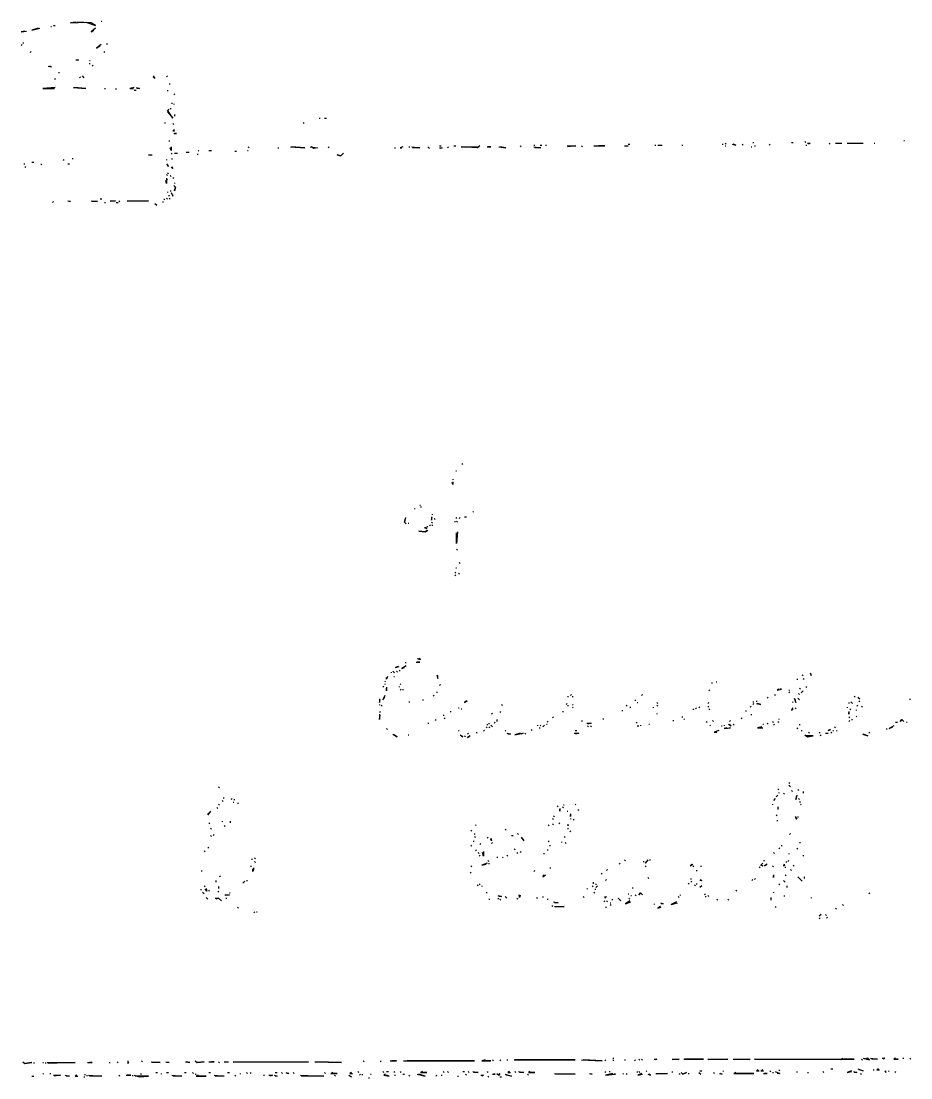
# Model space of a CAD drawing. Extents: x 1 to 1989, y -9 to 1002.
# Drawn here: x 1562 to 1727.2, y 59.2 to 255.3 of the extents above; entities that cross this region are included whole.
import ezdxf

# ---------------------------------------------------------------- set-up
doc = ezdxf.new("R2010")
doc.units = 0
doc.layers.add('LINEWORK', color=4, linetype='CONTINUOUS')

msp = doc.modelspace()

# ---------------------------------------------------------------- linework, layer by layer
at = {"layer": 'LINEWORK'}
for points in [[(1572.1667, 255.1667), (1571.1667, 255), (1574, 255.1667), (1575.8333, 254.5), (1575, 255), (1572.3333, 255.1667)], [(1576.8333, 255.3333), (1577, 255.3333)], [(1562.6667, 253.5), (1562, 253.3333), (1563, 253.5)], [(1565.1667, 254), (1564, 253.6667), (1565.5, 254)], [(1567.5, 254.3333), (1567.6667, 254.3333)], [(1568, 254.5), (1568.3333, 254.5)], [(1575.8333, 254), (1575, 253.3333), (1575.5, 253.6667)], [(1562.3333, 251.3333), (1562.5, 251.3333)], [(1577.8333, 251.1667), (1578, 251)], [(1562.1667, 251), (1562, 250.8333)], [(1563.8333, 249.6667), (1563.6667, 249.5)], [(1576.8333, 251), (1576, 250.3333), (1576.6667, 250.8333)], [(1577.5, 249.6667), (1577.3333, 249.5)], [(1572.1667, 248.1667), (1572.6667, 248.1667), (1572.3333, 248)], [(1574.6667, 248), (1574.8333, 248)], [(1574.6667, 247.5), (1574.6667, 247.3333)], [(1567, 247), (1567.6667, 246.8333), (1567.3333, 247)], [(1569, 245.8333), (1569, 245.6667)], [(1575.1667, 247.1667), (1575.3333, 247)], [(1568.1667, 244.6667), (1568.3333, 244.5)], [(1573, 245), (1572.8333, 244.8333)], [(1573.3333, 245.1667), (1573.6667, 244.8333)], [(1586.5, 245.1667), (1586.8333, 244.6667), (1586.5, 245)], [(1589.1667, 245.1667), (1589, 245)], [(1589.5, 243.6667), (1589.6667, 243.6667)], [(1568.3333, 243), (1566, 242.8333), (1568.1667, 242.8333)], [(1571.6667, 243), (1574, 242.8333), (1571.8333, 243)], [(1577.5, 242.8333), (1577.6667, 242.8333)], [(1579.5, 242.8333), (1579.6667, 242.6667)], [(1583, 243), (1582.1667, 242.8333), (1582.8333, 242.8333)], [(1583, 242.5), (1583.3333, 242.5)], [(1583.3333, 243), (1584, 242.8333), (1583.5, 242.8333)], [(1589.1667, 242.5), (1589.1667, 242.3333)], [(1590.3333, 241.8333), (1590.5, 241.6667)], [(1590, 240.1667), (1590, 240)], [(1590.3333, 240), (1590.3333, 239.8333)], [(1589.3333, 239), (1589.1667, 238.5), (1590.1667, 237.3333), (1589.1667, 238.8333)], [(1589.6667, 239.1667), (1589.8333, 239)], [(1590.5, 238), (1590.5, 237.6667)], [(1588.6667, 236.5), (1588.6667, 236.3333)], [(1590.1667, 236.3333), (1590.3333, 236.1667)], [(1614.3333, 236.5), (1614.5, 236.3333)], [(1617.3333, 237.3333), (1617.5, 237.3333)], [(1618.3333, 237.3333), (1618.6667, 237.3333)], [(1590.5, 235.1667), (1590.1667, 235), (1590.5, 235)], [(1590.3333, 234.5), (1590.8333, 234.5), (1590.5, 234.5)], [(1589.5, 233.1667), (1589.5, 233)], [(1589.8333, 232), (1589.8333, 231.3333), (1589.6667, 231.8333)], [(1604.1667, 232), (1604.3333, 231.8333)], [(1609.6667, 231.8333), (1609.8333, 231.8333)], [(1612, 232), (1614.6667, 231.8333), (1612.1667, 232)], [(1615.6667, 232), (1617, 231.8333), (1616.3333, 231.6667), (1615.8333, 232)], [(1619.1667, 232), (1619, 231.8333)], [(1631.3333, 231.8333), (1631.5, 231.8333)], [(1632.8333, 232), (1632.3333, 231.8333), (1632.6667, 231.8333)], [(1634, 232), (1634.1667, 232)], [(1634.5, 232), (1636, 231.8333), (1634.6667, 231.8333)], [(1637.5, 232), (1637.8333, 231.6667)], [(1639.6667, 232.1667), (1640, 232.1667)], [(1639.6667, 231.8333), (1640.1667, 231.8333), (1639.8333, 231.6667)], [(1641.3333, 232), (1641.1667, 231.8333)], [(1642.3333, 232.1667), (1642.6667, 232.1667)], [(1647.1667, 232.1667), (1646.6667, 231.8333), (1643.6667, 232), (1647, 232)], [(1648.5, 232), (1649.1667, 232), (1648.6667, 232)], [(1650.6667, 232), (1652, 231.8333), (1650.8333, 232)], [(1654.6667, 232.1667), (1654.8333, 232)], [(1657.1667, 232.3333), (1657.3333, 232.3333)], [(1657.1667, 232), (1658.5, 231.8333), (1657.3333, 231.8333)], [(1658.3333, 232.3333), (1658.6667, 232.3333)], [(1659.3333, 232.3333), (1659.5, 232.3333)], [(1663.3333, 232.1667), (1665, 232.1667), (1663.5, 232)], [(1666.1667, 232.1667), (1666, 232)], [(1668.3333, 232.1667), (1670.3333, 232.1667), (1669.1667, 232.1667)], [(1674, 232.1667), (1674.6667, 232.1667)], [(1674.6667, 232.5), (1675, 232.5)], [(1679.6667, 232.3333), (1679.8333, 232.3333)], [(1680.1667, 232.3333), (1681, 232.3333)], [(1684.6667, 232.3333), (1684.8333, 232.3333)], [(1692.1667, 232.5), (1692.3333, 232.5)], [(1692.8333, 232.6667), (1692.6667, 232.5)], [(1692.6667, 232.1667), (1692.8333, 232.1667)], [(1694, 232.5), (1694.6667, 232.3333), (1694.1667, 232.5)], [(1696, 232.5), (1695.8333, 232.3333)], [(1697.5, 232), (1697.6667, 232)], [(1697.8333, 232.8333), (1698, 232.8333)], [(1698.1667, 232.1667), (1698.3333, 232.1667)], [(1700.8333, 232.5), (1701, 232.3333)], [(1705, 232.8333), (1705.3333, 232.8333)], [(1707.5, 233), (1707.6667, 232.8333)], [(1707.6667, 232.3333), (1707.8333, 232.3333)], [(1708, 232.6667), (1708.5, 232.6667), (1708.1667, 232.5)], [(1712, 232.6667), (1712.1667, 232.5)], [(1713.1667, 232.6667), (1714.3333, 232.6667)], [(1715.3333, 232.6667), (1718.3333, 232.6667)], [(1720.3333, 232.6667), (1720.5, 232.6667)], [(1725.8333, 233.1667), (1726, 233.1667)], [(1569.8333, 229.6667), (1570, 229.5)], [(1571.5, 229.8333), (1571.6667, 229.8333)], [(1585.6667, 230.5), (1586.3333, 230.5)], [(1589, 229.6667), (1589, 229.5)], [(1590, 230.8333), (1589.8333, 230.6667)], [(1590, 229.8333), (1590, 229.6667)], [(1590.5, 230.8333), (1591, 230.8333)], [(1592.6667, 231), (1593.1667, 231)], [(1594.6667, 230.6667), (1594.8333, 230.6667)], [(1594.8333, 231.3333), (1595, 231.1667)], [(1596.8333, 231.3333), (1597.3333, 231.3333)], [(1601.6667, 231.1667), (1602, 231.1667)], [(1604, 231.3333), (1604.1667, 231.3333)], [(1621.8333, 230.8333), (1621.3333, 230.3333), (1620.6667, 230.5), (1621.3333, 230.3333)], [(1562.5, 228.8333), (1562.6667, 228.8333)], [(1562.8333, 228.3333), (1562.6667, 228.1667)], [(1564, 229.1667), (1564.3333, 229.1667)], [(1565.6667, 228.8333), (1565.8333, 228.6667)], [(1570.6667, 228.8333), (1571, 228.8333)], [(1589, 228.8333), (1589.3333, 228.3333), (1589.1667, 228.6667)], [(1590, 228.3333), (1590.1667, 228), (1589.8333, 228.1667)], [(1589, 226.1667), (1589, 225.1667), (1588.8333, 225.6667), (1589.1667, 226)], [(1589, 226.8333), (1589.1667, 226.6667)], [(1589.1667, 227.1667), (1589.3333, 227)], [(1589.6667, 226.6667), (1589.8333, 226.5)], [(1590.1667, 226.3333), (1590.3333, 226.1667)], [(1589.1667, 223.6667), (1589.1667, 223.5)], [(1589.6667, 223.8333), (1589.8333, 223.8333)], [(1590.3333, 224.8333), (1590.6667, 224.5), (1590.5, 223.8333), (1590.6667, 224.5)], [(1590.5, 225.3333), (1590.5, 225.1667)], [(1568, 221.8333), (1567.8333, 221.6667)], [(1570.6667, 222), (1571.1667, 221.8333), (1570.8333, 221.8333)], [(1575, 222), (1576.1667, 221.8333), (1575.1667, 221.8333)], [(1576.6667, 222.3333), (1577, 222.3333)], [(1578.5, 222), (1579.5, 222), (1578.6667, 221.8333)], [(1580.1667, 222), (1580.3333, 221.8333)], [(1581.6667, 222), (1585.6667, 222), (1581.8333, 221.8333)], [(1588.3333, 221.8333), (1588.3333, 221.6667)], [(1588.5, 222.3333), (1588.6667, 222.1667)], [(1589, 222.5), (1589.1667, 222.3333)], [(1589.3333, 223), (1589.5, 222.8333)], [(1589.5, 222.5), (1589.6667, 222.3333)], [(1589.8333, 223.5), (1590.1667, 222.8333), (1590.1667, 223.1667)], [(1577.5, 221.6667), (1577.6667, 221.6667)], [(1579.6667, 221.6667), (1580, 221.6667)], [(1586.8333, 221.5), (1587.1667, 221.1667)], [(1644, 173.1667), (1643.8333, 173)], [(1642.6667, 171.8333), (1642.8333, 171.8333)], [(1642.1667, 169.8333), (1642.1667, 169.3333), (1642, 169.6667)], [(1642.1667, 170.3333), (1642.1667, 170.1667)], [(1635, 164.8333), (1635.1667, 164.8333)], [(1636, 165.5), (1636.1667, 165.5)], [(1636.1667, 165.1667), (1636.3333, 165.1667)], [(1633.3333, 163.1667), (1633.1667, 162.3333), (1633.5, 162), (1633.1667, 162.3333), (1633.3333, 163)], [(1638.1667, 163.3333), (1638.1667, 162.6667), (1638.3333, 163.1667)], [(1638.3333, 163.8333), (1638.3333, 163.6667)], [(1638.6667, 163), (1638.8333, 162.8333)], [(1642.6667, 163.1667), (1642.8333, 163)], [(1643.5, 163.1667), (1643.3333, 163)], [(1644.3333, 163.3333), (1644.6667, 163.3333)], [(1645.8333, 164.3333), (1646, 164.1667)], [(1633.8333, 162.1667), (1634, 162.1667)], [(1636.8333, 161.3333), (1637.3333, 161.1667), (1637, 161.3333)], [(1637.3333, 161.5), (1637.5, 161.5)], [(1638, 161.8333), (1637.8333, 161.6667)], [(1638.3333, 162.3333), (1638.1667, 162.1667)], [(1638.3333, 161.8333), (1638.3333, 161.6667)], [(1642.5, 162.5), (1642.5, 162.3333)], [(1642.8333, 162.5), (1643, 162.3333)], [(1637.3333, 160.8333), (1637, 160.5), (1635.8333, 160.6667), (1637, 160.5), (1637.5, 160.8333)], [(1643, 160.5), (1642.8333, 158.3333), (1642.8333, 160.3333)], [(1642.8333, 157.3333), (1643, 157.1667)], [(1642.6667, 153.8333), (1642.8333, 153.8333)], [(1643.3333, 154.8333), (1643.5, 154.6667)], [(1642.6667, 153), (1642.5, 152.8333)], [(1642.6667, 152.5), (1642.5, 152.3333)], [(1643.3333, 152.8333), (1643.1667, 152.6667)], [(1632, 135.5), (1631.5, 135.3333), (1632.1667, 135.5)], [(1633.5, 135.6667), (1632.6667, 135.1667), (1633.1667, 135.3333)], [(1633.3333, 136.3333), (1633.3333, 136.1667)], [(1635.3333, 136.3333), (1636, 136.3333), (1635.5, 136.3333)], [(1635.5, 137), (1636.1667, 136.8333), (1635.8333, 137)], [(1630, 133.6667), (1629.8333, 133.1667), (1629.8333, 133.5)], [(1630.6667, 134.5), (1630.6667, 134.3333)], [(1631, 134.6667), (1631.3333, 134.3333)], [(1631.1667, 133.6667), (1631.3333, 133.6667)], [(1631.8333, 134.6667), (1631.6667, 134.5)], [(1632.1667, 134.8333), (1632.3333, 134.6667)], [(1639.1667, 134), (1639.3333, 133.3333), (1639.3333, 133.8333)], [(1707, 134), (1707.1667, 133.8333)], [(1708.5, 134.3333), (1708.6667, 133.8333), (1708.6667, 134.1667)], [(1629.3333, 131.8333), (1629.1667, 131.6667)], [(1629.6667, 132.8333), (1629.5, 132.6667)], [(1629.5, 132.3333), (1629.5, 132.1667)], [(1629.8333, 131.6667), (1629.8333, 131), (1629.8333, 131.5)], [(1632.1667, 131.8333), (1632.1667, 131.6667)], [(1632.5, 132.3333), (1632.3333, 132.1667)], [(1639.8333, 132.1667), (1639.6667, 132)], [(1690.1667, 132.5), (1690.3333, 132.5)], [(1691, 132.6667), (1691.1667, 132.6667)], [(1706, 133.1667), (1706.1667, 133.1667)], [(1706.5, 131.5), (1706.6667, 131.3333)], [(1707.1667, 133.3333), (1707.3333, 133.1667)], [(1707.6667, 131.8333), (1707.8333, 131.6667)], [(1628.5, 129.5), (1628.5, 128.8333), (1628.6667, 129.3333)], [(1629.5, 130.1667), (1629.1667, 129.3333), (1629.5, 129.8333)], [(1632.3333, 131.3333), (1632.5, 131.1667)], [(1632.8333, 131.3333), (1632.8333, 131.1667)], [(1638.6667, 130.1667), (1638.5, 130)], [(1639.1667, 130.8333), (1639.1667, 130.6667)], [(1663.5, 130), (1663.5, 129.8333)], [(1664.1667, 130.3333), (1664, 130.1667)], [(1664.3333, 130), (1664.3333, 129.8333)], [(1677.3333, 130.3333), (1677.1667, 130.1667)], [(1689.8333, 131.1667), (1689.6667, 131)], [(1700.6667, 129.8333), (1700.5, 129.6667)], [(1702, 130.3333), (1701.8333, 130.1667)], [(1702.6667, 131.3333), (1702.3333, 131.1667), (1703.1667, 131.3333), (1702.8333, 131.3333)], [(1704.5, 131.1667), (1704.6667, 131.1667)], [(1704.5, 130.8333), (1704.6667, 130.6667)], [(1705.5, 129.6667), (1705.8333, 128.8333), (1705.6667, 129.5)], [(1706.1667, 129.6667), (1706.5, 129.3333)], [(1706.3333, 130.5), (1706.5, 130.3333)], [(1707.1667, 131), (1706.8333, 130.6667)], [(1716.6667, 130), (1716.8333, 129.8333)], [(1717.3333, 129.8333), (1717.6667, 129.5)], [(1727, 129.5), (1727, 129.3333)], [(1628.5, 128.5), (1628.5, 128.3333)], [(1628.8333, 128.3333), (1629, 128.1667)], [(1634, 129), (1634.1667, 129)], [(1636.5, 129.3333), (1636.6667, 129.3333)], [(1643.1667, 127.8333), (1643.3333, 127.8333)], [(1643.6667, 127.6667), (1643.8333, 127.6667)], [(1644.6667, 129.1667), (1644.3333, 128.8333), (1644.8333, 129.1667)], [(1651.1667, 128.5), (1651.3333, 128.3333)], [(1663.3333, 128.6667), (1663.1667, 128.5)], [(1663.5, 128.3333), (1663.5, 128.1667)], [(1664.3333, 128.5), (1664.5, 128.3333)], [(1664.3333, 128), (1664.5, 127.8333)], [(1674.3333, 128.3333), (1674.5, 128.1667)], [(1675, 128), (1675.1667, 128)], [(1676, 129.3333), (1676, 129.1667)], [(1676.3333, 128.8333), (1676.5, 128.8333)], [(1679.3333, 128), (1679.3333, 127.8333)], [(1680, 128.8333), (1680.1667, 128.6667)], [(1680, 128.3333), (1680.1667, 128.1667)], [(1686.8333, 127.6667), (1686.6667, 127.5)], [(1687.1667, 127.8333), (1687.3333, 127.6667)], [(1688, 128), (1687.8333, 127.8333)], [(1689.6667, 128.8333), (1689.5, 128.6667)], [(1689.6667, 128.1667), (1689.5, 128)], [(1689.6667, 127.6667), (1689.8333, 127.5)], [(1697.5, 128.1667), (1697.3333, 128)], [(1697.8333, 129), (1698, 129)], [(1698, 128.6667), (1697.8333, 128.5)], [(1698.5, 129.1667), (1698.5, 129)], [(1698.5, 128.6667), (1699.3333, 128.5), (1698.6667, 128.6667)], [(1705.1667, 127.8333), (1705, 127.3333), (1705.3333, 127.6667)], [(1705.3333, 129), (1705.1667, 128.8333)], [(1705.8333, 127.8333), (1705.6667, 127.6667)], [(1715.3333, 128), (1715.3333, 127.8333)], [(1715.6667, 128.8333), (1715.6667, 128.6667)], [(1715.8333, 127.6667), (1716, 127.5)], [(1716, 129), (1716.3333, 128.6667)], [(1717.3333, 128.3333), (1717.1667, 128.1667)], [(1717.5, 129.1667), (1717.6667, 129)], [(1718, 128.1667), (1718.1667, 128)], [(1628.5, 127.1667), (1628.6667, 127)], [(1628.5, 126.6667), (1628.5, 125.6667), (1628.6667, 126.5)], [(1639, 125.6667), (1638.8333, 125.5)], [(1640.3333, 126.5), (1640.5, 126.5)], [(1640.5, 126), (1640.6667, 125.8333)], [(1641.6667, 127.1667), (1641.8333, 127.1667)], [(1649.5, 126.8333), (1649.3333, 126.6667)], [(1650.3333, 125.6667), (1650.3333, 125.3333)], [(1651, 127.1667), (1650.8333, 127)], [(1660.8333, 126.1667), (1660.6667, 126)], [(1662.5, 127.1667), (1662.6667, 127.1667)], [(1670, 125.8333), (1670.1667, 125.8333)], [(1673.5, 127.3333), (1673.6667, 127.3333)], [(1680, 126.8333), (1680, 126.6667)], [(1684.6667, 126.1667), (1684.8333, 126.1667)], [(1685.1667, 125.8333), (1685, 125.6667)], [(1695.8333, 126), (1695.6667, 125.8333)], [(1696.5, 127.3333), (1696.5, 127.1667)], [(1697.5, 126.6667), (1697.5, 126.5)], [(1702.6667, 125.8333), (1702.6667, 125.6667)], [(1715.6667, 127.1667), (1715.6667, 126.6667), (1715.6667, 127)], [(1715.6667, 126.1667), (1715.8333, 126)], [(1716.1667, 125.6667), (1716.3333, 125.6667)], [(1717, 127.5), (1717, 127.3333)], [(1717.1667, 126.3333), (1717, 126.1667)], [(1725.5, 125.6667), (1725.1667, 125.3333), (1725.5, 125.6667), (1725.8333, 125.3333)], [(1629.8333, 124), (1630, 123.8333)], [(1637.5, 125), (1637.6667, 125)], [(1643.1667, 123.6667), (1643.3333, 123.5)], [(1648, 123.6667), (1647.8333, 123.5)], [(1648.3333, 124.3333), (1648.5, 124.1667)], [(1648.5, 124.8333), (1648.5, 124.6667)], [(1648.8333, 125), (1648.8333, 124.8333)], [(1648.8333, 124.3333), (1649, 124.1667)], [(1649.1667, 124.6667), (1649.5, 124.3333)], [(1650, 125.1667), (1649.8333, 125)], [(1651.8333, 123.6667), (1652, 123.5)], [(1656.6667, 123.8333), (1656.8333, 123.6667)], [(1657.8333, 124.6667), (1657.8333, 124.5)], [(1658.1667, 124.1667), (1658.3333, 124.1667)], [(1658.3333, 124.6667), (1658.5, 124.5)], [(1659.1667, 124.6667), (1658.8333, 124.3333)], [(1659.5, 124.8333), (1659.6667, 124.8333)], [(1659.8333, 125.3333), (1659.6667, 125.1667)], [(1664.8333, 123.6667), (1665.1667, 123.6667)], [(1666, 125.5), (1666.1667, 125.3333)], [(1667, 125), (1667.8333, 125), (1667.1667, 124.8333)], [(1667.1667, 124.5), (1667.3333, 124.3333)], [(1667.8333, 124.5), (1667.6667, 124.3333)], [(1676.1667, 125.1667), (1676.3333, 125)], [(1676.3333, 124.5), (1676.6667, 124.5)], [(1677, 124.6667), (1677, 124.5)], [(1678.5, 124.8333), (1678.6667, 124.8333)], [(1683, 125.5), (1683.1667, 125.5)], [(1689.1667, 125.3333), (1689.3333, 125.1667)], [(1689.8333, 124.6667), (1690, 124.5)], [(1690.3333, 125.5), (1690.5, 125.3333)], [(1691.5, 123.6667), (1690.6667, 123.3333), (1691.1667, 123.3333)], [(1692, 124.5), (1692.1667, 124.5)], [(1692.5, 124.6667), (1692.5, 124.5)], [(1693, 124.1667), (1692.5, 124), (1693.6667, 124.1667), (1693.1667, 124)], [(1693.3333, 124.8333), (1693.8333, 124.5), (1693.5, 124.8333)], [(1693.6667, 125.5), (1693.5, 125.3333)], [(1694.3333, 124.8333), (1694.1667, 124.6667)], [(1699.5, 124.3333), (1698.6667, 124.1667), (1699.6667, 124.1667)], [(1699.6667, 124.8333), (1699.8333, 124.8333)], [(1700.5, 125), (1700.6667, 124.8333)], [(1701.5, 125.3333), (1701.6667, 125.1667)], [(1701.8333, 124.8333), (1701.6667, 124.6667)], [(1702.5, 125.3333), (1702.6667, 125.1667)], [(1706, 124.1667), (1706.1667, 124)], [(1706.5, 124.8333), (1706.5, 124.6667)], [(1706.8333, 123.6667), (1707, 123.6667)], [(1712.1667, 123.8333), (1711.8333, 123.6667), (1712.3333, 123.8333)], [(1712.6667, 123.6667), (1712.8333, 123.5)], [(1713, 124.3333), (1713.1667, 124.1667)], [(1713.5, 123.6667), (1713.3333, 123.5)], [(1715.8333, 125.5), (1715.6667, 125.3333)], [(1722.6667, 124), (1722.6667, 123.8333)], [(1724, 124.5), (1723.1667, 124), (1723.8333, 124.3333)], [(1724.3333, 125.1667), (1724.6667, 125.1667)], [(1726.3333, 125.1667), (1726.5, 125.1667)], [(1631, 123), (1631.8333, 122.5), (1631.1667, 122.8333)], [(1633.8333, 122.8333), (1634, 122.8333)], [(1643.5, 122.8333), (1644, 122.5), (1643.6667, 122.6667)], [(1644.3333, 122.6667), (1644.5, 122.5)], [(1644.8333, 123.1667), (1645, 123)], [(1645.3333, 122.6667), (1644.8333, 122.3333), (1645.1667, 122.5)], [(1646.5, 123.3333), (1646.6667, 123.1667)], [(1652.1667, 123.1667), (1652.8333, 123), (1652.3333, 123)], [(1654.6667, 123.1667), (1653.6667, 122.8333), (1655.1667, 123.1667), (1654.8333, 123)], [(1655.5, 123.1667), (1655.6667, 123)], [(1664.6667, 123.1667), (1665.5, 123.1667), (1664.8333, 123)], [(1707.5, 122.8333), (1708, 122.5), (1709, 122.6667), (1707.6667, 122.6667)], [(1708.1667, 123.3333), (1708.3333, 123.1667)], [(1710.1667, 123.3333), (1710.3333, 123.1667)], [(1710.5, 122.8333), (1710.3333, 122.6667)], [(1711.3333, 123.1667), (1711.8333, 123.1667)], [(1712.5, 123.3333), (1712.3333, 123.1667)], [(1718.1667, 123), (1719.1667, 122.6667), (1718.3333, 123)], [(1719.3333, 123.3333), (1719.5, 123.1667)], [(1704.6667, 114), (1704.5, 113.8333)], [(1598.6667, 113.1667), (1598.8333, 113)], [(1702.5, 112.8333), (1702.6667, 112.6667)], [(1702.6667, 112.1667), (1702.6667, 112)], [(1703.6667, 112), (1703.5, 111.8333)], [(1704.5, 113.5), (1704.8333, 113.1667)], [(1705, 112.5), (1705.1667, 112.3333)], [(1706.1667, 112.6667), (1706.3333, 112.5)], [(1707.1667, 112.3333), (1707.1667, 112)], [(1598.6667, 110), (1598.8333, 109.8333)], [(1599.3333, 110.6667), (1599.5, 110.5)], [(1599.5, 111.1667), (1599.6667, 111.1667)], [(1601.1667, 111), (1601, 110.8333)], [(1601.3333, 110.3333), (1601.5, 110.3333)], [(1601.5, 110.8333), (1601.6667, 110.8333)], [(1602.1667, 110.1667), (1602.3333, 110.1667)], [(1665, 110), (1664.8333, 109.8333)], [(1701.5, 110), (1701.5, 109.8333)], [(1702, 111), (1701.6667, 110.6667)], [(1702.5, 111.6667), (1702.1667, 111.3333)], [(1706, 111.6667), (1705.8333, 110.8333), (1706, 111.5)], [(1706.3333, 111), (1706.5, 110.8333)], [(1706.5, 110.5), (1706.6667, 110.3333)], [(1706.8333, 110), (1706.6667, 109.8333)], [(1597.1667, 108.6667), (1596.6667, 108), (1596.8333, 108.3333)], [(1598.3333, 109.3333), (1598.5, 109.1667)], [(1661.5, 109.6667), (1661.6667, 109.5)], [(1662, 109.1667), (1662, 108.6667), (1662, 109)], [(1662.5, 109.5), (1662.6667, 109.3333)], [(1662.6667, 109.8333), (1662.8333, 109.8333)], [(1663.3333, 108.6667), (1663.5, 108.6667)], [(1664, 108.1667), (1664, 107.6667), (1664, 108)], [(1665.3333, 109), (1665.5, 108.8333)], [(1702.1667, 108), (1702.3333, 107.8333)], [(1702.5, 109.5), (1702.5, 109)], [(1596.8333, 106.5), (1597, 106.3333)], [(1599.3333, 106.8333), (1599.3333, 106.6667)], [(1599.6667, 106), (1599.8333, 105.8333)], [(1600.8333, 106.8333), (1600.8333, 106.5)], [(1646.5, 106.1667), (1646.3333, 106)], [(1659.8333, 106.1667), (1660, 106)], [(1660.6667, 107.3333), (1660.8333, 107.1667)], [(1660.6667, 106.3333), (1660.8333, 106.1667)], [(1660.8333, 107.8333), (1661, 107.6667)], [(1662, 106.5), (1661.8333, 106.3333)], [(1663.3333, 106.1667), (1663.6667, 106.1667)], [(1664, 107.3333), (1664, 107.1667)], [(1664.5, 107.1667), (1664.6667, 107)], [(1702.3333, 107), (1702.3333, 106.8333)], [(1705.6667, 107.6667), (1706, 107.1667), (1705.8333, 107.5)], [(1706.1667, 107.6667), (1706.1667, 107.5)], [(1597.1667, 105.5), (1597.3333, 105.3333)], [(1597.1667, 104.1667), (1597.3333, 104)], [(1597.8333, 104.3333), (1597.6667, 104.1667)], [(1645.5, 105.1667), (1645.6667, 105)], [(1646.1667, 104.5), (1646.1667, 104.3333)], [(1646.1667, 104), (1646.3333, 103.8333)], [(1652, 105.3333), (1651.8333, 105.1667)], [(1653, 104.1667), (1653.3333, 104.1667)], [(1654.1667, 104.5), (1654.3333, 104.3333)], [(1662.8333, 104), (1663, 103.8333)], [(1663.5, 105.5), (1663.5, 105.3333)], [(1663.8333, 105), (1664, 104.8333)], [(1704.8333, 104.5), (1704.6667, 104.3333)], [(1645.5, 102.3333), (1645.6667, 102.1667)], [(1646, 103.1667), (1646, 103)], [(1647.3333, 102.6667), (1647.1667, 102.5)], [(1648.5, 103.8333), (1648.6667, 103.6667)], [(1649.1667, 103.6667), (1649.3333, 103.1667), (1649.1667, 103.5)], [(1649.5, 102.8333), (1649.3333, 102.6667)], [(1654.8333, 103.8333), (1655.3333, 103.1667), (1655.1667, 103.5)], [(1660, 103.1667), (1659.8333, 103)], [(1660.1667, 102.3333), (1660.1667, 102.1667)], [(1662.3333, 103), (1662.3333, 102.8333)], [(1663, 102.8333), (1663.1667, 102.6667)], [(1703.1667, 102.3333), (1703.1667, 102.1667)], [(1706.5, 102.8333), (1706.6667, 102.8333)], [(1596, 101.3333), (1596.1667, 101.1667)], [(1596.8333, 102), (1596.6667, 101.8333)], [(1646.3333, 101.5), (1646.5, 101.3333)], [(1646.8333, 101), (1647, 100.8333)], [(1647, 100.5), (1647.1667, 100.3333)], [(1647.8333, 101.1667), (1647.8333, 100.3333), (1647.6667, 101)], [(1650.3333, 100.1667), (1650.5, 100.1667)], [(1651.3333, 100.1667), (1651.5, 100)], [(1652.1667, 100.5), (1652.3333, 100.3333)], [(1653.6667, 101.6667), (1653.5, 101.5)], [(1654, 101), (1654.1667, 100.8333)], [(1654.8333, 101.1667), (1654.6667, 101)], [(1659, 100.8333), (1659.1667, 100.8333)], [(1659.6667, 101.5), (1659.8333, 101.5)], [(1701.6667, 101), (1701.8333, 100.8333)], [(1702.8333, 101.8333), (1702.6667, 101.6667)], [(1704.5, 100.8333), (1704.5, 100.6667)], [(1706, 101.8333), (1706.1667, 101.6667)], [(1707.1667, 100.5), (1707.1667, 100.3333)], [(1604.6667, 98.5), (1604.6667, 98.3333)], [(1604.8333, 99.8333), (1604.8333, 99.6667)], [(1605.1667, 98.1667), (1605, 97.5), (1605, 98)], [(1605.3333, 100), (1605.5, 99.8333)], [(1605.3333, 99.3333), (1605.5, 99.1667)], [(1645.5, 98.5), (1645.6667, 98.3333)], [(1648.5, 99), (1647.5, 98.6667), (1648.3333, 98.8333)], [(1648.6667, 99.5), (1648.8333, 99.3333)], [(1648.8333, 99), (1648.8333, 98.8333)], [(1660.1667, 98.1667), (1660.3333, 98.1667)], [(1673, 99), (1673.1667, 98.8333)], [(1674, 99.6667), (1674.1667, 99.5)], [(1677.5, 99.3333), (1677.6667, 99.3333)], [(1678.3333, 99.6667), (1677.8333, 99), (1678.3333, 99.5)], [(1677.8333, 98.5), (1678, 98.3333)], [(1678.6667, 99.6667), (1678.8333, 99.6667)], [(1686.5, 98.8333), (1686.1667, 98.5), (1686.6667, 98.8333)], [(1686.8333, 98.5), (1686.6667, 98.3333)], [(1688.1667, 98.5), (1688.1667, 98.3333)], [(1699, 98.3333), (1699.1667, 98.1667)], [(1699.6667, 99), (1699.3333, 98.6667), (1699.6667, 98.5), (1699.3333, 98.6667)], [(1699.8333, 99.5), (1700, 99.5)], [(1700.5, 98.8333), (1700, 98.5), (1700.3333, 98.6667)], [(1701.5, 98.5), (1701.6667, 98.3333)], [(1703.6667, 98.8333), (1703.5, 98.5), (1703.8333, 98.6667)], [(1703.8333, 98.3333), (1703.8333, 98.1667)], [(1704, 99.3333), (1704, 99.1667)], [(1704.5, 99.5), (1704.3333, 99.3333)], [(1705.3333, 98.6667), (1705.5, 98.5)], [(1595.5, 97.6667), (1595.5, 97.5)], [(1599, 96.6667), (1598.8333, 96.5)], [(1645.3333, 97.3333), (1645.5, 97.1667)], [(1657.3333, 97.6667), (1657.1667, 97.5)], [(1659, 96.8333), (1658.8333, 96.5), (1659.3333, 96.8333)], [(1669.6667, 97.1667), (1669.8333, 97)], [(1670.8333, 97.8333), (1670.6667, 97.6667)], [(1678.3333, 96.3333), (1678.5, 96.1667)], [(1686.3333, 96.1667), (1686.3333, 96)], [(1687.3333, 97.6667), (1687.5, 97.6667)], [(1698.3333, 96.1667), (1698.1667, 96)], [(1701.6667, 96.8333), (1701.6667, 96.3333), (1701.6667, 96.6667)], [(1703.8333, 96.8333), (1704, 96.6667)], [(1704.8333, 97.8333), (1705, 97.6667)], [(1706.1667, 96.5), (1707, 95.6667)], [(1707.3333, 96.5), (1707.3333, 96.1667)], [(1595.3333, 94.1667), (1595.3333, 94)], [(1596, 94.8333), (1596.1667, 94.6667)], [(1596.3333, 94.3333), (1596.5, 93.8333), (1596.1667, 94.1667)], [(1598.1667, 95.8333), (1598.1667, 95.5)], [(1598.6667, 94.6667), (1598.6667, 94.3333)], [(1603.5, 95.6667), (1603.1667, 95.3333)], [(1603.8333, 95.8333), (1604, 95.8333)], [(1646.6667, 95), (1646.8333, 94.8333)], [(1647, 95.1667), (1647.1667, 95)], [(1647.5, 94.8333), (1647.5, 94.6667)], [(1667.1667, 94.3333), (1667, 94.1667)], [(1668, 94.8333), (1668.1667, 94.6667)], [(1668.1667, 95.5), (1668.1667, 95.1667)], [(1668.5, 94.1667), (1668.6667, 94.1667)], [(1668.6667, 95.1667), (1668.6667, 95)], [(1669, 94.8333), (1668.6667, 94.5)], [(1670.6667, 96), (1670.5, 95.8333)], [(1675.5, 94.5), (1675.5, 94.3333)], [(1685.8333, 95.3333), (1686, 95.1667)], [(1686.5, 95.6667), (1686.3333, 95.5)], [(1687, 95), (1687.1667, 94.8333)], [(1687.3333, 95.1667), (1687.5, 95.1667)], [(1688, 96), (1688.3333, 95.8333), (1688, 95.8333)], [(1688.3333, 94.8333), (1688, 94.5)], [(1697.8333, 96), (1697.6667, 95.8333)], [(1702.6667, 95.1667), (1702.8333, 95)], [(1703.5, 95.8333), (1703.8333, 95.5)], [(1704.1667, 94.8333), (1704.1667, 94.5)], [(1595.6667, 93.6667), (1596, 93.3333)], [(1596.3333, 92.6667), (1596.6667, 92.3333)], [(1596.8333, 94), (1596.8333, 93.8333)], [(1598, 92.5), (1598.6667, 92.5), (1599.1667, 92), (1598.6667, 92.5), (1598.1667, 92.3333)], [(1598.5, 93.8333), (1598.6667, 93.6667)], [(1599.8333, 93.1667), (1600.6667, 93.1667), (1600, 93)], [(1600, 92.5), (1600.1667, 92.5)], [(1600.6667, 93.5), (1600.8333, 93.5)], [(1648.3333, 93.6667), (1648.5, 93.5)], [(1648.8333, 92.3333), (1649, 92.3333)], [(1650.5, 93), (1651.1667, 92.8333), (1650.6667, 92.8333)], [(1650.6667, 92.5), (1650.5, 92.3333)], [(1651, 92.3333), (1650.8333, 92.1667)], [(1651.8333, 92.8333), (1652.1667, 92.5)], [(1654.1667, 92.5), (1654, 92.3333)], [(1654.3333, 93.1667), (1654.6667, 93), (1654.5, 92.6667), (1654.5, 93.1667)], [(1657.6667, 92.6667), (1657.8333, 92.5)], [(1658.8333, 92.8333), (1658.8333, 92.6667)], [(1659.6667, 92.3333), (1659.8333, 92.3333)], [(1666.3333, 92.8333), (1666.5, 92.6667)], [(1668.3333, 93.6667), (1668.5, 93.5)], [(1670.3333, 92.8333), (1670.3333, 92.5), (1670.6667, 92.8333)], [(1671.8333, 92.3333), (1671.6667, 92.1667)], [(1672.8333, 92.5), (1673.3333, 92), (1673, 92.3333)], [(1674.6667, 93.3333), (1674.8333, 93.3333)], [(1674.8333, 92.5), (1675, 92.3333)], [(1675.1667, 93), (1675.3333, 93)], [(1676, 93.1667), (1676.1667, 93)], [(1677, 93.5), (1676.6667, 93.1667), (1677, 93.5), (1677.3333, 93.1667)], [(1684, 92.8333), (1684.1667, 92.6667)], [(1684.3333, 93.1667), (1684.3333, 93)], [(1688.8333, 93.3333), (1689, 93.1667)], [(1689, 92.8333), (1689.1667, 92.8333)], [(1689.5, 93), (1689.6667, 92.8333)], [(1691.1667, 92.3333), (1691.3333, 92.1667)], [(1693.3333, 92.3333), (1693.1667, 92.1667)], [(1694.6667, 94), (1694.8333, 93.8333)], [(1701.1667, 92.6667), (1701.1667, 92.1667)], [(1701.6667, 93.6667), (1701.6667, 93.5)], [(1703.6667, 93), (1703.6667, 92.8333)], [(1708.6667, 92.6667), (1708.6667, 92.5)], [(1719.3333, 93.5), (1719.5, 93.3333)], [(1602.1667, 90.8333), (1602.3333, 90.6667)], [(1660.6667, 91.1667), (1660.5, 91)], [(1660.8333, 91.8333), (1661.6667, 91.6667), (1661, 91.6667)], [(1661, 91), (1662.8333, 91), (1661.1667, 90.8333)], [(1670.3333, 92), (1670.1667, 91.8333)], [(1670.5, 90.8333), (1670.6667, 90.8333)], [(1670.6667, 92), (1670.8333, 91.8333)], [(1671.3333, 91.6667), (1671.5, 91.6667)], [(1671.5, 91.3333), (1671.3333, 91.1667)], [(1675, 92), (1674.1667, 91.5), (1675.1667, 91.8333)], [(1679.5, 91.5), (1679.5, 91.3333)], [(1680.6667, 91), (1680.1667, 90.6667), (1680.8333, 90.8333)], [(1680.6667, 91.6667), (1681.1667, 91.5), (1680.8333, 91.5)], [(1683.6667, 91.8333), (1682.6667, 91.3333), (1683.8333, 91.6667)], [(1702, 91), (1702.1667, 90.8333)], [(1713.1667, 90.6667), (1713.3333, 90.5)], [(1714.5, 91.3333), (1714.6667, 91.1667)], [(1605.1667, 90), (1605.3333, 89.8333)], [(1605.6667, 90), (1605.8333, 90)], [(1710.5, 89.5), (1710.1667, 89.1667)], [(1710.3333, 88.8333), (1710.1667, 88.6667)], [(1711.3333, 89.5), (1711.5, 89.3333)], [(1711.6667, 89), (1711.5, 88.8333)], [(1671.8333, 62.8333), (1672, 62.8333)], [(1714.5, 62.8333), (1714.1667, 62.5), (1698.1667, 62.6667), (1716.6667, 62.6667), (1714.6667, 62.6667)], [(1718.3333, 62.8333), (1719.5, 62.5), (1719.1667, 62.8333), (1718.5, 62.6667)], [(1719.6667, 62.8333), (1721, 62.6667), (1719.8333, 62.6667)], [(1721.8333, 62.8333), (1722.3333, 62.8333), (1722, 62.6667)], [(1724.3333, 62.8333), (1724, 62.6667), (1724.8333, 62.6667), (1724.5, 62.6667)], [(1725.6667, 62.8333), (1725.8333, 62.8333)], [(1727, 62.8333), (1727.1667, 62.6667)], [(1562.3333, 62.1667), (1562.6667, 61.8333), (1564, 62), (1562.6667, 61.8333)], [(1564.3333, 62), (1564.3333, 61.8333)], [(1566, 62), (1566.1667, 62)], [(1566.5, 62), (1566.5, 61.8333)], [(1566.8333, 62), (1572, 62), (1567, 61.8333)], [(1574.3333, 62), (1575.1667, 62), (1574.6667, 62)], [(1578.3333, 62), (1578.5, 62)], [(1579.8333, 62.1667), (1580, 62)], [(1581.8333, 62.3333), (1581.8333, 61.8333), (1582, 62.1667)], [(1584.3333, 62.3333), (1584.5, 62.1667)], [(1586.1667, 62.1667), (1587.8333, 62), (1586.3333, 62)], [(1588.8333, 62.1667), (1589.5, 62), (1589, 62)], [(1592.5, 62.1667), (1593.3333, 62), (1592.6667, 62.1667)], [(1594.3333, 62.3333), (1594.6667, 62), (1596, 62.1667), (1594.6667, 62)], [(1596.8333, 62.1667), (1597.8333, 62.1667), (1597.3333, 62.1667)], [(1598.6667, 62.1667), (1598.8333, 62)], [(1599.6667, 62.1667), (1600.5, 62.1667)], [(1601.3333, 62.1667), (1615.3333, 62.1667), (1601.5, 62)], [(1616.5, 62.1667), (1621.5, 62), (1616.6667, 62.1667)], [(1625.5, 62.3333), (1625.6667, 62.1667)], [(1628.8333, 62.3333), (1628.6667, 62.1667)], [(1630.5, 62.3333), (1631.6667, 62.3333), (1630.8333, 62.3333)], [(1633, 62.3333), (1646.1667, 62.3333), (1633.6667, 62.3333)], [(1648.1667, 62.5), (1647.5, 62.3333), (1649.1667, 62.3333), (1648.3333, 62.3333)], [(1649.5, 62.5), (1649.6667, 62.3333)], [(1650.8333, 62.5), (1651, 62.3333)], [(1652.1667, 62.5), (1652.3333, 62.5)], [(1653.5, 62.5), (1664.8333, 62.5), (1653.6667, 62.5)], [(1666, 62.5), (1669.8333, 62.3333), (1666.3333, 62.5)], [(1670.3333, 62.5), (1670.5, 62.3333)], [(1671.8333, 62.5), (1672, 62.3333)], [(1674, 62.5), (1674.1667, 62.5)], [(1675.8333, 62.5), (1676, 62.3333)], [(1676.6667, 62.6667), (1676.8333, 62.5)], [(1677.1667, 62.6667), (1677.3333, 62.5)], [(1679.5, 62.6667), (1680, 62.6667), (1679.6667, 62.5)], [(1682.8333, 62.6667), (1684.1667, 62.6667), (1683, 62.5)], [(1685, 62.6667), (1688.6667, 62.6667), (1685.1667, 62.6667)], [(1689.5, 62.6667), (1693.1667, 62.6667), (1689.6667, 62.5)], [(1694.1667, 62.6667), (1697.3333, 62.6667)], [(1712.3333, 60.8333), (1712.6667, 60.8333)], [(1717.3333, 60.8333), (1718.3333, 60.5), (1717.5, 60.6667)], [(1718, 62.6667), (1718.1667, 62.5)], [(1721.1667, 60.8333), (1720.8333, 60.6667), (1721.3333, 60.6667)], [(1564, 59.5), (1564.3333, 59.5)], [(1566.1667, 60), (1566, 59.8333)], [(1567.3333, 60), (1567.5, 60)], [(1568, 59.6667), (1569.3333, 59.6667), (1568.1667, 59.5)], [(1570.1667, 59.6667), (1571, 59.5), (1570.3333, 59.5)], [(1572.3333, 59.6667), (1572, 59.5), (1572.5, 59.5)], [(1573.6667, 59.3333), (1573.8333, 59.3333)], [(1573.8333, 59.8333), (1573.8333, 59.6667)], [(1574.1667, 59.6667), (1574.1667, 59.5)], [(1574.5, 59.6667), (1577, 59.5), (1574.6667, 59.5)], [(1580.1667, 59.6667), (1580.3333, 59.5)], [(1581.5, 59.6667), (1582.3333, 59.6667), (1581.6667, 59.6667)], [(1582.6667, 59.6667), (1582.6667, 59.5)], [(1583, 59.6667), (1584, 59.3333), (1585.6667, 59.5), (1583.1667, 59.5)], [(1584.1667, 60), (1584.3333, 59.8333)], [(1587, 60.1667), (1587.3333, 60.1667)], [(1588, 60), (1588, 59.8333)], [(1589, 60.1667), (1589.3333, 60.1667)], [(1590, 59.6667), (1591.8333, 59.5), (1590.1667, 59.5)], [(1592.3333, 60.1667), (1592.6667, 60.1667)], [(1593.8333, 60.1667), (1594, 60)], [(1594.3333, 59.8333), (1594.5, 59.8333)], [(1594.8333, 59.6667), (1594.5, 59.5), (1596.3333, 59.5), (1595, 59.5)], [(1596.8333, 60.1667), (1597.1667, 60.1667)], [(1597.8333, 59.6667), (1599.6667, 59.5), (1598, 59.5)], [(1600.3333, 60.1667), (1600.6667, 60.1667)], [(1601.6667, 59.6667), (1601.8333, 59.5)], [(1602.6667, 60), (1602.6667, 59.8333)], [(1603.8333, 60.1667), (1604, 60)], [(1604.5, 60.1667), (1604.6667, 60)], [(1607, 59.6667), (1607.1667, 59.6667)], [(1608, 59.6667), (1608.6667, 59.6667), (1608.1667, 59.5)], [(1609, 59.6667), (1609.5, 59.5), (1609.1667, 59.5)], [(1609.1667, 60.1667), (1609.5, 60.1667)], [(1610.3333, 60.1667), (1610.5, 60)], [(1611.1667, 60.1667), (1611.6667, 60), (1611.3333, 60)], [(1612.5, 60.1667), (1612.6667, 60)], [(1613.8333, 59.6667), (1618.1667, 59.5), (1614, 59.5)], [(1618.3333, 60.1667), (1618.5, 60)], [(1619.8333, 60.1667), (1619.5, 60), (1620.6667, 60), (1620, 60)], [(1620.1667, 59.6667), (1620.3333, 59.5)], [(1622.8333, 59.6667), (1623.3333, 59.3333), (1623, 59.5)], [(1623.3333, 60.1667), (1623, 60), (1623.5, 60)], [(1624.5, 60.3333), (1624.6667, 60.1667)], [(1625, 59.8333), (1624.8333, 59.6667)], [(1625.3333, 59.8333), (1625.3333, 59.6667)], [(1626.5, 59.1667), (1626.6667, 59.1667)], [(1626.8333, 59.8333), (1627, 59.8333)], [(1629.1667, 60.3333), (1629.3333, 60.1667)], [(1629.6667, 59.8333), (1629.3333, 59.6667), (1630.3333, 59.5), (1629.8333, 59.6667)], [(1629.8333, 60.3333), (1630.1667, 60.3333)], [(1631.1667, 60.3333), (1631.3333, 60.1667)], [(1631.3333, 59.6667), (1631.5, 59.6667)], [(1632.3333, 60.3333), (1632.5, 60.1667)], [(1632.8333, 59.8333), (1633.1667, 59.8333)], [(1634, 59.6667), (1634.1667, 59.5)], [(1635.5, 59.8333), (1637, 59.5), (1635.8333, 59.8333)], [(1636.5, 60.3333), (1636.1667, 60.1667), (1637.3333, 60.1667), (1636.6667, 60.1667)], [(1639.1667, 59.6667), (1639, 59.5)], [(1640, 59.6667), (1640.1667, 59.6667)], [(1640.3333, 60.3333), (1640.5, 60.1667)], [(1641.1667, 60.3333), (1641.3333, 60.1667)], [(1643, 59.5), (1643.1667, 59.5)], [(1644, 60.3333), (1644.3333, 60.3333)], [(1644.5, 59.8333), (1644.6667, 59.6667)], [(1645, 60.3333), (1645.1667, 60.1667)], [(1645.8333, 60.3333), (1646.8333, 60.1667), (1646, 60.1667)], [(1647.3333, 59.6667), (1647.8333, 59.6667), (1647.5, 59.5)], [(1648.5, 60.3333), (1648.6667, 60.1667)], [(1648.6667, 59.5), (1648.8333, 59.3333)], [(1649.5, 59.8333), (1650, 59.8333), (1649.6667, 59.8333)], [(1650.3333, 60), (1650.6667, 59.6667), (1650.8333, 60), (1650.6667, 59.6667)], [(1650.8333, 59.3333), (1651.1667, 59.3333)], [(1651.8333, 59.8333), (1653, 59.5), (1652, 59.6667)], [(1652.6667, 60.3333), (1652.3333, 60.1667), (1652.8333, 60.1667)], [(1653.6667, 60.3333), (1653.8333, 60.1667)], [(1654.3333, 60.3333), (1655.3333, 60.1667), (1654.5, 60.1667)], [(1656, 59.8333), (1656.1667, 59.6667)], [(1656.5, 60.3333), (1656.1667, 60.1667), (1657.3333, 60.1667), (1656.6667, 60.1667)], [(1661, 60), (1664.8333, 59.8333), (1661.1667, 59.8333)], [(1667.5, 60), (1668, 59.8333), (1667.6667, 59.8333)], [(1670.5, 60.3333), (1670.3333, 60.1667)], [(1671.8333, 60), (1670.5, 59.6667), (1672.3333, 59.8333), (1672, 59.8333)], [(1671.1667, 60.3333), (1671.3333, 60.3333)], [(1673.8333, 60), (1673.6667, 59.8333)], [(1674.3333, 60), (1674.5, 59.8333)], [(1676.3333, 60.3333), (1676.3333, 60.1667)], [(1677.1667, 60), (1676.5, 59.6667), (1677.3333, 59.8333)], [(1676.6667, 60.3333), (1676.8333, 60.1667)], [(1678.1667, 60.5), (1678, 60.3333)], [(1678.3333, 59.8333), (1678.8333, 59.6667), (1678.5, 59.8333)], [(1679.8333, 60), (1682, 60), (1680, 59.8333)], [(1682.8333, 60.3333), (1682.8333, 60.1667)], [(1684.1667, 60), (1684.3333, 59.8333)], [(1684.5, 60.1667), (1684.8333, 59.8333), (1685.5, 60.1667), (1684.8333, 59.8333)], [(1685.8333, 60), (1686, 60)], [(1687.8333, 60.1667), (1688.1667, 59.8333)], [(1688, 60.5), (1688.3333, 60.5)], [(1690.6667, 60.1667), (1690.5, 60)], [(1691.6667, 60), (1692.1667, 59.8333), (1691.8333, 60)], [(1692.3333, 60.5), (1692.3333, 60.3333)], [(1694.6667, 60.1667), (1694.3333, 60), (1698, 60), (1694.8333, 60)], [(1698.8333, 60.6667), (1698.5, 60.5), (1699, 60.5)], [(1699.6667, 60.6667), (1699.3333, 60.5), (1699.8333, 60.5)], [(1699.8333, 60), (1700.5, 60), (1700, 60)], [(1701, 60.5), (1701.1667, 60.3333)], [(1701.5, 60.1667), (1701.6667, 60.1667)], [(1702, 60.3333), (1702.8333, 60), (1702.3333, 60)], [(1702.6667, 60.6667), (1702.8333, 60.5)], [(1706, 60.3333), (1706, 60.1667)], [(1708, 60.1667), (1708.1667, 60.1667)], [(1710.8333, 60.3333), (1711, 60.1667)], [(1716.1667, 60.5), (1715.3333, 60.1667), (1716.1667, 60.3333)], [(1716.5, 60.3333), (1717.1667, 60.1667), (1716.6667, 60.1667)], [(1717.8333, 60), (1718, 59.8333)], [(1720.1667, 60.6667), (1720.3333, 60.6667)], [(1722.3333, 60.5), (1722.5, 60.1667), (1722.5, 60.5)], [(1723, 60.5), (1723.1667, 60.3333)], [(1724.3333, 60.3333), (1724.1667, 60.1667)]]:
    msp.add_lwpolyline(points, dxfattribs=at)

doc.saveas('drawing.dxf')
